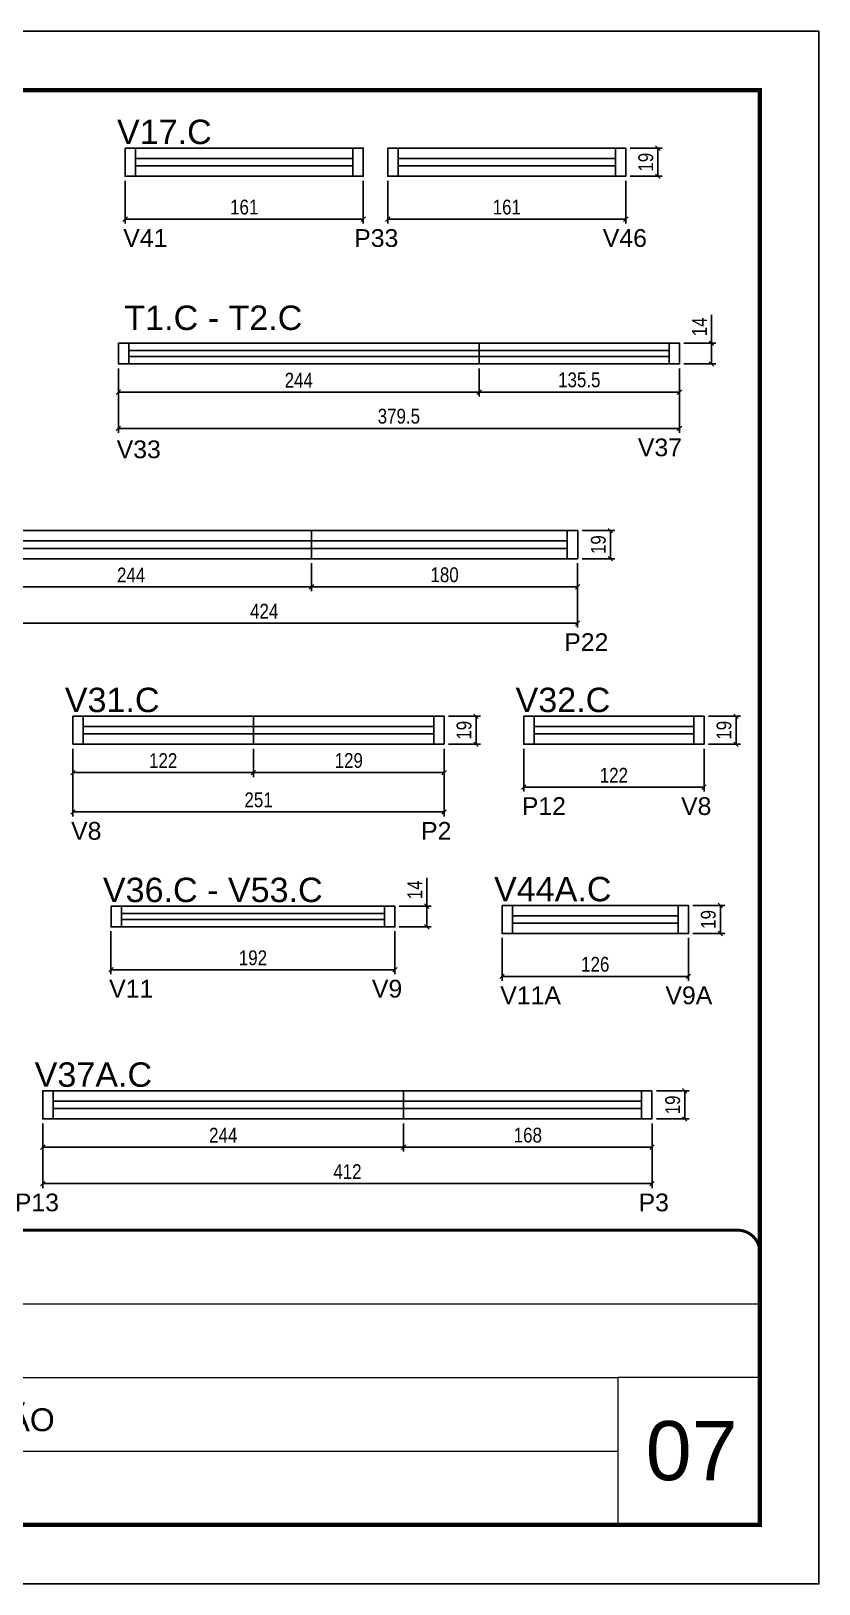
# Model space of a CAD drawing. Header units: millimetres. Extents: x 2012 to 8337, y 304 to 4842.
# Drawn here: x 6134 to 6667, y 1453 to 2503 of the extents above; entities that cross this region are included whole.
import ezdxf

# ---------------------------------------------------------------- set-up
doc = ezdxf.new("R2010")
doc.units = ezdxf.units.MM
doc.linetypes.add('CONTINUO', pattern=[0])
doc.linetypes.add('DASHED', pattern=[0.75, 0.5, -0.25])
for name, color, linetype in [('5', 5, 'Continuous'), ('COTA', 241, 'Continuous'), ('NOMENCLATURA', 7, 'Continuous'), ('Painéis', 200, 'Continuous'), ('SARR_2.2x7', 40, 'Continuous'), ('SARR_EDITAR', 141, 'Continuous')]:
    doc.layers.add(name, color=color, linetype=linetype)
for name, color, linetype, lineweight in [('CARIMBO', 255, 'Continuous', 9), ('CARIMBO-LEGENDA', 75, 'Continuous', 15), ('Folhas', 255, 'Continuous', 9), ('SARRAFO DE PRESSAO', 251, 'DASHED', 9)]:
    doc.layers.add(name, color=color, linetype=linetype, lineweight=lineweight)
doc.layers.add('Laje_Perimetro', color=7, linetype='Continuous', plot=False)
doc.styles.add('arial', font='arial.ttf')
doc.styles.add('COTA TECNICA', font='techl___.ttf', dxfattribs={"height": 10})
doc.styles.add('COTA TECNICA-50', font='techl___.ttf', dxfattribs={"height": 10})
doc.styles.get("Standard").update_dxf_attribs({"font": 'arial.ttf'})
doc.styles.add('Tecnologia', font='')
doc.styles.get('Tecnologia').set_extended_font_data('Forgotten Futurist')
doc.dimstyles.new('COTA PAINEL-50', dxfattribs={"dimtxt": 10, "dimasz": 3, "dimexe": 3, "dimexo": 3, "dimgap": 3, "dimtad": 1, "dimdec": 1, "dimzin": 12, "dimdsep": 46, "dimtxsty": 'COTA TECNICA-50', "dimblk1": 'OBLIQUE', "dimblk2": 'OBLIQUE', "dimsah": 1, "dimcen": 0.9, "dimclrd": 4, "dimclre": 4, "dimclrt": 240, "dimadec": 1, "dimazin": 3, "dimtfac": 1, "dimtdec": 1, "dimtmove": 0, "dimatfit": 3, "dimfxl": 1, "dimtolj": 1, "dimtzin": 12, "dimarcsym": 0})
doc.dimstyles.new('PAINEL', dxfattribs={"dimtxt": 10, "dimasz": 3, "dimexe": 3, "dimexo": 3, "dimgap": 3, "dimtad": 1, "dimdec": 1, "dimzin": 12, "dimdsep": 46, "dimtxsty": 'COTA TECNICA', "dimblk1": 'OBLIQUE', "dimblk2": 'OBLIQUE', "dimsah": 1, "dimcen": 0.9, "dimclrd": 4, "dimclre": 4, "dimclrt": 240, "dimadec": 1, "dimazin": 3, "dimtfac": 1, "dimtdec": 1, "dimtmove": 0, "dimatfit": 3, "dimfxl": 1, "dimtolj": 1, "dimtzin": 12, "dimarcsym": 0})

# ---------------------------------------------------------------- blocks, each defined once
blk = doc.blocks.new('A$C64660E27')
at = {"layer": 'COTA', "true_color": 0x1a1a1a}
h = blk.add_hatch(color=250, dxfattribs=at)
h.dxf.hatch_style = 1
h.paths.add_polyline_path([(185.4, -11.6), (142.4, -11.6), (142.4, -131.6), (168.8, -131.6), (168.8, -32.2), (237.7, -86.7), (237.7, -53)])
at = {"layer": 'COTA'}
h = blk.add_hatch(color=20, dxfattribs=at)
h.dxf.hatch_style = 1
h.paths.add_polyline_path([(273, -11.4), (246.6, -11.4), (246.6, -111.1), (177.7, -56.6), (177.7, -90.2), (230, -131.6), (273, -131.6)])
for p, q in [((142.4, -131.6), (142.4, -11.6)), ((142.4, -11.6), (185.4, -11.6)), ((185.4, -11.6), (237.7, -53)), ((273, -11.4), (246.6, -11.4)), ((246.6, -111.1), (246.6, -11.4)), ((273, -11.4), (273, -131.6)), ((168.8, -32.2), (237.7, -86.7)), ((168.8, -131.6), (168.8, -32.2)), ((246.6, -111.1), (177.7, -56.6)), ((177.7, -90.2), (177.7, -56.6)), ((237.7, -86.7), (237.7, -53)), ((230, -131.6), (177.7, -90.2)), ((142.4, -131.6), (168.8, -131.6)), ((273, -131.6), (230, -131.6))]:
    blk.add_line(p, q)
at = {"layer": 'CARIMBO-LEGENDA', "color": 7, "linetype": 'Continuous', "ltscale": 100, "style": 'arial'}
blk.add_text('NOVA', height=36, dxfattribs=at).set_placement((142.4, -184.8))
at = {"layer": 'CARIMBO-LEGENDA', "color": 7, "linetype": 'Continuous', "style": 'arial'}
blk.add_text('SISTEMAS CONSTRUTIVOS', height=12, dxfattribs=at).set_placement((102.5, -216))
blk = doc.blocks.new('9999999999')
at = {"color": 30, "linetype": 'CONTINUO'}
for p, q in [((98564.6, 34230.2), (98564.6, 34429.4)), ((98564.6, 34379.6), (99584, 34379.6)), ((98564.6, 34329.8), (99488, 34329.8)), ((99584, 34329.8), (99488, 34329.8)), ((99488, 34329.8), (99488, 34230.2)), ((98564.6, 34280), (99488, 34280))]:
    blk.add_line(p, q, dxfattribs=at)
at = {"color": 30, "linetype": 'CONTINUO', "const_width": 2}
blk.add_lwpolyline([(99584, 34230.2), (99584, 34414.4, 0.414214), (99569, 34429.4), (98229, 34429.4, 0.414214), (98214, 34414.4), (98214, 34245.2, 0.414214), (98229, 34230.2), (99584, 34230.2)], format="xyb", dxfattribs=at)
at = {"layer": 'Folhas'}
blk.add_lwpolyline([(98139, 34190.2), (99624, 34190.2), (99624, 35240.2), (98139, 35240.2)], close=True, dxfattribs=at)
at = {"layer": 'Folhas', "color": 30, "const_width": 3}
blk.add_lwpolyline([(98214, 34230.2), (99584, 34230.2), (99584, 35200.2), (98214, 35200.2)], close=True, dxfattribs=at)
at = {"xscale": 0.9, "yscale": 0.9, "zscale": 0.9}
blk.add_blockref('A$C64660E27', (98206.9, 34431.3), dxfattribs=at)
at = {"color": 7, "linetype": 'Continuous', "ltscale": 5, "style": 'arial'}
for s, height, p in [('QUATTRI', 15.48, (98837.7, 34393.1)), ('INDIANOPOLIS', 15.483, (98837.7, 34343.3)), ('1° SUBSOLO - PROJEÇÃO', 15.483, (98837.7, 34293.5)), ('FUNDOS DE VIGAS', 15.483, (98837.7, 34243.7))]:
    blk.add_text(s, height=height, dxfattribs=at).set_placement(p)
at = {"layer": 'Folhas', "color": 7, "style": 'Tecnologia', "width": 1.5}
for s, p in [('CLIENTE:', (98573.7, 34397.2)), ('OBRA:', (98573.7, 34347.3)), ('PAVIMENTO:', (98573.7, 34297.5)), ('PROJETO:', (98573.7, 34247.7))]:
    blk.add_text(s, height=14, dxfattribs=at).set_placement(p)
blk = doc.blocks.new('_Oblique')
at = {"color": 0, "linetype": 'ByBlock', "lineweight": -2}
blk.add_line((-0.5, -0.5), (0.5, 0.5), dxfattribs=at)
blk = doc.blocks.new('*D331')
at = {"layer": 'COTA', "color": 4, "linetype": 'ByBlock', "lineweight": -2, "transparency": 16777216}
for p, q in [((6079.6, 2143), (6079.6, 2124)), ((6323.6, 2143), (6323.6, 2124)), ((6079.6, 2127), (6323.6, 2127))]:
    blk.add_line(p, q, dxfattribs=at)
at = {"layer": 'Defpoints', "color": 0, "linetype": 'ByBlock', "transparency": 16777216}
for p in [(6079.6, 2146), (6323.6, 2146), (6323.6, 2127)]:
    blk.add_point(p, dxfattribs=at)
at = {"layer": 'COTA', "color": 4, "linetype": 'ByBlock', "lineweight": -2, "transparency": 16777216, "xscale": 3, "yscale": 3, "zscale": 3, "rotation": 180}
blk.add_blockref('_Oblique', (6079.6, 2127), dxfattribs=at)
at = {"layer": 'COTA', "color": 4, "linetype": 'ByBlock', "lineweight": -2, "transparency": 16777216, "xscale": 3, "yscale": 3, "zscale": 3}
blk.add_blockref('_Oblique', (6323.6, 2127), dxfattribs=at)
at = {"layer": 'COTA', "color": 240, "linetype": 'ByBlock', "transparency": 16777216, "insert": (6201.6, 2135), "char_height": 10, "attachment_point": 5, "style": 'COTA TECNICA-50'}
blk.add_mtext('\\A1;244', dxfattribs=at)
blk = doc.blocks.new('*D332')
at = {"layer": 'COTA', "color": 4, "linetype": 'ByBlock', "lineweight": -2, "transparency": 16777216}
for p, q in [((6323.6, 2143), (6323.6, 2124)), ((6503.6, 2143), (6503.6, 2124)), ((6323.6, 2127), (6503.6, 2127))]:
    blk.add_line(p, q, dxfattribs=at)
at = {"layer": 'Defpoints', "color": 0, "linetype": 'ByBlock', "transparency": 16777216}
for p in [(6323.6, 2146), (6503.6, 2146), (6503.6, 2127)]:
    blk.add_point(p, dxfattribs=at)
at = {"layer": 'COTA', "color": 4, "linetype": 'ByBlock', "lineweight": -2, "transparency": 16777216, "xscale": 3, "yscale": 3, "zscale": 3, "rotation": 180}
blk.add_blockref('_Oblique', (6323.6, 2127), dxfattribs=at)
at = {"layer": 'COTA', "color": 4, "linetype": 'ByBlock', "lineweight": -2, "transparency": 16777216, "xscale": 3, "yscale": 3, "zscale": 3}
blk.add_blockref('_Oblique', (6503.6, 2127), dxfattribs=at)
at = {"layer": 'COTA', "color": 240, "linetype": 'ByBlock', "transparency": 16777216, "insert": (6413.6, 2135.1), "char_height": 10, "attachment_point": 5, "style": 'COTA TECNICA-50'}
blk.add_mtext('\\A1;180', dxfattribs=at)
blk = doc.blocks.new('*D459')
at = {"layer": 'COTA', "color": 4, "lineweight": -2, "transparency": 16777216}
for p, q in [((6079.6, 2143), (6079.6, 2099.4)), ((6503.6, 2143), (6503.6, 2099.4)), ((6079.6, 2102.4), (6503.6, 2102.4))]:
    blk.add_line(p, q, dxfattribs=at)
at = {"layer": 'Defpoints', "color": 0, "transparency": 16777216}
for p in [(6079.6, 2146), (6503.6, 2146), (6503.6, 2102.4)]:
    blk.add_point(p, dxfattribs=at)
at = {"layer": 'COTA', "color": 4, "lineweight": -2, "transparency": 16777216, "xscale": 3, "yscale": 3, "zscale": 3, "rotation": 180}
blk.add_blockref('_Oblique', (6079.6, 2102.4), dxfattribs=at)
at = {"layer": 'COTA', "color": 4, "lineweight": -2, "transparency": 16777216, "xscale": 3, "yscale": 3, "zscale": 3}
blk.add_blockref('_Oblique', (6503.6, 2102.4), dxfattribs=at)
at = {"layer": 'COTA', "color": 240, "transparency": 16777216, "insert": (6291.6, 2110.5), "char_height": 10, "attachment_point": 5, "style": 'COTA TECNICA'}
blk.add_mtext('\\A1;424', dxfattribs=at)
blk = doc.blocks.new('*D333')
at = {"layer": 'COTA', "color": 4, "lineweight": -2, "transparency": 16777216}
for p, q in [((6506.6, 2165), (6528.7, 2165)), ((6525.7, 2146), (6525.7, 2165)), ((6506.6, 2146), (6528.7, 2146))]:
    blk.add_line(p, q, dxfattribs=at)
at = {"layer": 'Defpoints', "color": 0, "transparency": 16777216}
for p in [(6503.6, 2165), (6525.7, 2165), (6503.6, 2146)]:
    blk.add_point(p, dxfattribs=at)
at = {"layer": 'COTA', "color": 4, "lineweight": -2, "transparency": 16777216, "xscale": 3, "yscale": 3, "zscale": 3}
for p, rotation in [((6525.7, 2165), 90), ((6525.7, 2146), 270)]:
    blk.add_blockref('_Oblique', p, dxfattribs=dict(at, rotation=rotation))
at = {"layer": 'COTA', "color": 240, "transparency": 16777216, "insert": (6517.6, 2155.5), "char_height": 10, "attachment_point": 5, "rotation": 90, "style": 'COTA TECNICA'}
blk.add_mtext('\\A1;19', dxfattribs=at)
blk = doc.blocks.new('*D462')
at = {"layer": 'COTA', "color": 4, "lineweight": -2, "transparency": 16777216}
for p, q in [((6197.6, 2401.6), (6197.6, 2372.6)), ((6358.6, 2401.6), (6358.6, 2372.6)), ((6197.6, 2375.6), (6358.6, 2375.6))]:
    blk.add_line(p, q, dxfattribs=at)
at = {"layer": 'Defpoints', "color": 0, "transparency": 16777216}
for p in [(6197.6, 2404.6), (6358.6, 2404.6), (6358.6, 2375.6)]:
    blk.add_point(p, dxfattribs=at)
at = {"layer": 'COTA', "color": 4, "lineweight": -2, "transparency": 16777216, "xscale": 3, "yscale": 3, "zscale": 3, "rotation": 180}
blk.add_blockref('_Oblique', (6197.6, 2375.6), dxfattribs=at)
at = {"layer": 'COTA', "color": 4, "lineweight": -2, "transparency": 16777216, "xscale": 3, "yscale": 3, "zscale": 3}
blk.add_blockref('_Oblique', (6358.6, 2375.6), dxfattribs=at)
at = {"layer": 'COTA', "color": 240, "transparency": 16777216, "insert": (6278.1, 2383.7), "char_height": 10, "attachment_point": 5, "style": 'COTA TECNICA'}
blk.add_mtext('\\A1;161', dxfattribs=at)
blk = doc.blocks.new('*D463')
at = {"layer": 'COTA', "color": 4, "lineweight": -2, "transparency": 16777216}
for p, q in [((6375.2, 2401.6), (6375.2, 2372.6)), ((6536.2, 2401.6), (6536.2, 2372.6)), ((6375.2, 2375.6), (6536.2, 2375.6))]:
    blk.add_line(p, q, dxfattribs=at)
at = {"layer": 'Defpoints', "color": 0, "transparency": 16777216}
for p in [(6375.2, 2404.6), (6536.2, 2404.6), (6536.2, 2375.6)]:
    blk.add_point(p, dxfattribs=at)
at = {"layer": 'COTA', "color": 4, "lineweight": -2, "transparency": 16777216, "xscale": 3, "yscale": 3, "zscale": 3, "rotation": 180}
blk.add_blockref('_Oblique', (6375.2, 2375.6), dxfattribs=at)
at = {"layer": 'COTA', "color": 4, "lineweight": -2, "transparency": 16777216, "xscale": 3, "yscale": 3, "zscale": 3}
blk.add_blockref('_Oblique', (6536.2, 2375.6), dxfattribs=at)
at = {"layer": 'COTA', "color": 240, "transparency": 16777216, "insert": (6455.7, 2383.7), "char_height": 10, "attachment_point": 5, "style": 'COTA TECNICA'}
blk.add_mtext('\\A1;161', dxfattribs=at)
blk = doc.blocks.new('*D464')
at = {"layer": 'Defpoints', "color": 0, "transparency": 16777216}
for p in [(6536.2, 2423.6), (6557.8, 2423.6), (6536.2, 2404.6)]:
    blk.add_point(p, dxfattribs=at)
at = {"layer": 'Painéis', "color": 4, "lineweight": -2, "transparency": 16777216}
for p, q in [((6539.2, 2423.6), (6560.8, 2423.6)), ((6557.8, 2404.6), (6557.8, 2423.6)), ((6539.2, 2404.6), (6560.8, 2404.6))]:
    blk.add_line(p, q, dxfattribs=at)
at = {"layer": 'Painéis', "color": 4, "lineweight": -2, "transparency": 16777216, "xscale": 3, "yscale": 3, "zscale": 3}
for p, rotation in [((6557.8, 2423.6), 90), ((6557.8, 2404.6), 270)]:
    blk.add_blockref('_Oblique', p, dxfattribs=dict(at, rotation=rotation))
at = {"layer": 'Painéis', "color": 240, "transparency": 16777216, "insert": (6549.7, 2414.1), "char_height": 10, "attachment_point": 5, "rotation": 90, "style": 'COTA TECNICA'}
blk.add_mtext('\\A1;19', dxfattribs=at)
blk = doc.blocks.new('*D341')
at = {"layer": 'COTA', "color": 4, "linetype": 'ByBlock', "lineweight": -2, "transparency": 16777216}
for p, q in [((6193, 2274.7), (6193, 2255.6)), ((6437, 2274.7), (6437, 2255.6)), ((6193, 2258.6), (6437, 2258.6))]:
    blk.add_line(p, q, dxfattribs=at)
at = {"layer": 'Defpoints', "color": 0, "linetype": 'ByBlock', "transparency": 16777216}
for p in [(6193, 2277.7), (6437, 2277.7), (6437, 2258.6)]:
    blk.add_point(p, dxfattribs=at)
at = {"layer": 'COTA', "color": 4, "linetype": 'ByBlock', "lineweight": -2, "transparency": 16777216, "xscale": 3, "yscale": 3, "zscale": 3, "rotation": 180}
blk.add_blockref('_Oblique', (6193, 2258.6), dxfattribs=at)
at = {"layer": 'COTA', "color": 4, "linetype": 'ByBlock', "lineweight": -2, "transparency": 16777216, "xscale": 3, "yscale": 3, "zscale": 3}
blk.add_blockref('_Oblique', (6437, 2258.6), dxfattribs=at)
at = {"layer": 'COTA', "color": 240, "linetype": 'ByBlock', "transparency": 16777216, "insert": (6315, 2266.7), "char_height": 10, "attachment_point": 5, "style": 'COTA TECNICA-50'}
blk.add_mtext('\\A1;244', dxfattribs=at)
blk = doc.blocks.new('*D342')
at = {"layer": 'COTA', "color": 4, "linetype": 'ByBlock', "lineweight": -2, "transparency": 16777216}
for p, q in [((6437, 2274.7), (6437, 2255.6)), ((6572.5, 2274.7), (6572.5, 2255.6)), ((6437, 2258.6), (6572.5, 2258.6))]:
    blk.add_line(p, q, dxfattribs=at)
at = {"layer": 'Defpoints', "color": 0, "linetype": 'ByBlock', "transparency": 16777216}
for p in [(6437, 2277.7), (6572.5, 2277.7), (6572.5, 2258.6)]:
    blk.add_point(p, dxfattribs=at)
at = {"layer": 'COTA', "color": 4, "linetype": 'ByBlock', "lineweight": -2, "transparency": 16777216, "xscale": 3, "yscale": 3, "zscale": 3, "rotation": 180}
blk.add_blockref('_Oblique', (6437, 2258.6), dxfattribs=at)
at = {"layer": 'COTA', "color": 4, "linetype": 'ByBlock', "lineweight": -2, "transparency": 16777216, "xscale": 3, "yscale": 3, "zscale": 3}
blk.add_blockref('_Oblique', (6572.5, 2258.6), dxfattribs=at)
at = {"layer": 'COTA', "color": 240, "linetype": 'ByBlock', "transparency": 16777216, "insert": (6504.7, 2266.9), "char_height": 10, "attachment_point": 5, "style": 'COTA TECNICA-50'}
blk.add_mtext('\\A1;135.5', dxfattribs=at)
blk = doc.blocks.new('*D465')
at = {"layer": 'COTA', "color": 4, "lineweight": -2, "transparency": 16777216}
for p, q in [((6193, 2274.7), (6193, 2231.1)), ((6572.5, 2274.7), (6572.5, 2231.1)), ((6193, 2234.1), (6572.5, 2234.1))]:
    blk.add_line(p, q, dxfattribs=at)
at = {"layer": 'Defpoints', "color": 0, "transparency": 16777216}
for p in [(6193, 2277.7), (6572.5, 2277.7), (6572.5, 2234.1)]:
    blk.add_point(p, dxfattribs=at)
at = {"layer": 'COTA', "color": 4, "lineweight": -2, "transparency": 16777216, "xscale": 3, "yscale": 3, "zscale": 3, "rotation": 180}
blk.add_blockref('_Oblique', (6193, 2234.1), dxfattribs=at)
at = {"layer": 'COTA', "color": 4, "lineweight": -2, "transparency": 16777216, "xscale": 3, "yscale": 3, "zscale": 3}
blk.add_blockref('_Oblique', (6572.5, 2234.1), dxfattribs=at)
at = {"layer": 'COTA', "color": 240, "transparency": 16777216, "insert": (6382.7, 2242.3), "char_height": 10, "attachment_point": 5, "style": 'COTA TECNICA'}
blk.add_mtext('\\A1;379.5', dxfattribs=at)
blk = doc.blocks.new('*D343')
at = {"layer": 'Defpoints', "color": 0, "transparency": 16777216}
for p in [(6572.5, 2291.7), (6594.1, 2291.7), (6572.5, 2277.7)]:
    blk.add_point(p, dxfattribs=at)
at = {"layer": 'Painéis', "color": 4, "lineweight": -2, "transparency": 16777216}
for p, q in [((6594.1, 2291.7), (6594.1, 2310.8)), ((6575.5, 2291.7), (6597.1, 2291.7)), ((6594.1, 2277.7), (6594.1, 2291.7)), ((6575.5, 2277.7), (6597.1, 2277.7))]:
    blk.add_line(p, q, dxfattribs=at)
at = {"layer": 'Painéis', "color": 4, "lineweight": -2, "transparency": 16777216, "xscale": 3, "yscale": 3, "zscale": 3}
for p, rotation in [((6594.1, 2291.7), 90), ((6594.1, 2277.7), 270)]:
    blk.add_blockref('_Oblique', p, dxfattribs=dict(at, rotation=rotation))
at = {"layer": 'Painéis', "color": 240, "transparency": 16777216, "insert": (6586, 2302.8), "char_height": 10, "attachment_point": 5, "rotation": 90, "style": 'COTA TECNICA'}
blk.add_mtext('\\A1;14', dxfattribs=at)
blk = doc.blocks.new('*D409')
at = {"layer": 'COTA', "color": 4, "lineweight": -2, "transparency": 16777216}
for p, q in [((6162.3, 2017.5), (6162.3, 1971.8)), ((6413.3, 2017.5), (6413.3, 1971.8)), ((6162.3, 1974.8), (6413.3, 1974.8))]:
    blk.add_line(p, q, dxfattribs=at)
at = {"layer": 'Defpoints', "color": 0, "transparency": 16777216}
for p in [(6162.3, 2020.5), (6413.3, 2020.5), (6413.3, 1974.8)]:
    blk.add_point(p, dxfattribs=at)
at = {"layer": 'COTA', "color": 4, "lineweight": -2, "transparency": 16777216, "xscale": 3, "yscale": 3, "zscale": 3, "rotation": 180}
blk.add_blockref('_Oblique', (6162.3, 1974.8), dxfattribs=at)
at = {"layer": 'COTA', "color": 4, "lineweight": -2, "transparency": 16777216, "xscale": 3, "yscale": 3, "zscale": 3}
blk.add_blockref('_Oblique', (6413.3, 1974.8), dxfattribs=at)
at = {"layer": 'COTA', "color": 240, "transparency": 16777216, "insert": (6287.8, 1982.9), "char_height": 10, "attachment_point": 5, "style": 'COTA TECNICA'}
blk.add_mtext('\\A1;251', dxfattribs=at)
blk = doc.blocks.new('*D410')
at = {"layer": 'Defpoints', "color": 0, "transparency": 16777216}
for p in [(6413.3, 2039.5), (6434.9, 2039.5), (6413.3, 2020.5)]:
    blk.add_point(p, dxfattribs=at)
at = {"layer": 'Painéis', "color": 4, "lineweight": -2, "transparency": 16777216}
for p, q in [((6416.3, 2039.5), (6437.9, 2039.5)), ((6434.9, 2020.5), (6434.9, 2039.5)), ((6416.3, 2020.5), (6437.9, 2020.5))]:
    blk.add_line(p, q, dxfattribs=at)
at = {"layer": 'Painéis', "color": 4, "lineweight": -2, "transparency": 16777216, "xscale": 3, "yscale": 3, "zscale": 3}
for p, rotation in [((6434.9, 2039.5), 90), ((6434.9, 2020.5), 270)]:
    blk.add_blockref('_Oblique', p, dxfattribs=dict(at, rotation=rotation))
at = {"layer": 'Painéis', "color": 240, "transparency": 16777216, "insert": (6426.8, 2030), "char_height": 10, "attachment_point": 5, "rotation": 90, "style": 'COTA TECNICA'}
blk.add_mtext('\\A1;19', dxfattribs=at)
blk = doc.blocks.new('*D411')
at = {"layer": 'COTA', "color": 4, "lineweight": -2, "transparency": 16777216}
for p, q in [((6467.1, 2017.5), (6467.1, 1988.5)), ((6589.1, 2017.5), (6589.1, 1988.5)), ((6467.1, 1991.5), (6589.1, 1991.5))]:
    blk.add_line(p, q, dxfattribs=at)
at = {"layer": 'Defpoints', "color": 0, "transparency": 16777216}
for p in [(6467.1, 2020.5), (6589.1, 2020.5), (6589.1, 1991.5)]:
    blk.add_point(p, dxfattribs=at)
at = {"layer": 'COTA', "color": 4, "lineweight": -2, "transparency": 16777216, "xscale": 3, "yscale": 3, "zscale": 3, "rotation": 180}
blk.add_blockref('_Oblique', (6467.1, 1991.5), dxfattribs=at)
at = {"layer": 'COTA', "color": 4, "lineweight": -2, "transparency": 16777216, "xscale": 3, "yscale": 3, "zscale": 3}
blk.add_blockref('_Oblique', (6589.1, 1991.5), dxfattribs=at)
at = {"layer": 'COTA', "color": 240, "transparency": 16777216, "insert": (6528.1, 1999.6), "char_height": 10, "attachment_point": 5, "style": 'COTA TECNICA'}
blk.add_mtext('\\A1;122', dxfattribs=at)
blk = doc.blocks.new('*D412')
at = {"layer": 'Defpoints', "color": 0, "transparency": 16777216}
for p in [(6589.1, 2039.5), (6610.7, 2039.5), (6589.1, 2020.5)]:
    blk.add_point(p, dxfattribs=at)
at = {"layer": 'Painéis', "color": 4, "lineweight": -2, "transparency": 16777216}
for p, q in [((6592.1, 2039.5), (6613.7, 2039.5)), ((6610.7, 2020.5), (6610.7, 2039.5)), ((6592.1, 2020.5), (6613.7, 2020.5))]:
    blk.add_line(p, q, dxfattribs=at)
at = {"layer": 'Painéis', "color": 4, "lineweight": -2, "transparency": 16777216, "xscale": 3, "yscale": 3, "zscale": 3}
for p, rotation in [((6610.7, 2039.5), 90), ((6610.7, 2020.5), 270)]:
    blk.add_blockref('_Oblique', p, dxfattribs=dict(at, rotation=rotation))
at = {"layer": 'Painéis', "color": 240, "transparency": 16777216, "insert": (6602.6, 2030), "char_height": 10, "attachment_point": 5, "rotation": 90, "style": 'COTA TECNICA'}
blk.add_mtext('\\A1;19', dxfattribs=at)
blk = doc.blocks.new('*D416')
at = {"layer": 'COTA', "color": 4, "lineweight": -2, "transparency": 16777216}
for p, q in [((6188, 1894.1), (6188, 1865.1)), ((6380, 1894.1), (6380, 1865.1)), ((6188, 1868.1), (6380, 1868.1))]:
    blk.add_line(p, q, dxfattribs=at)
at = {"layer": 'Defpoints', "color": 0, "transparency": 16777216}
for p in [(6188, 1897.1), (6380, 1897.1), (6380, 1868.1)]:
    blk.add_point(p, dxfattribs=at)
at = {"layer": 'COTA', "color": 4, "lineweight": -2, "transparency": 16777216, "xscale": 3, "yscale": 3, "zscale": 3, "rotation": 180}
blk.add_blockref('_Oblique', (6188, 1868.1), dxfattribs=at)
at = {"layer": 'COTA', "color": 4, "lineweight": -2, "transparency": 16777216, "xscale": 3, "yscale": 3, "zscale": 3}
blk.add_blockref('_Oblique', (6380, 1868.1), dxfattribs=at)
at = {"layer": 'COTA', "color": 240, "transparency": 16777216, "insert": (6284, 1876.1), "char_height": 10, "attachment_point": 5, "style": 'COTA TECNICA'}
blk.add_mtext('\\A1;192', dxfattribs=at)
blk = doc.blocks.new('*D417')
at = {"layer": 'Defpoints', "color": 0, "transparency": 16777216}
for p in [(6380, 1911.1), (6401.6, 1911.1), (6380, 1897.1)]:
    blk.add_point(p, dxfattribs=at)
at = {"layer": 'Painéis', "color": 4, "lineweight": -2, "transparency": 16777216}
for p, q in [((6401.6, 1911.1), (6401.6, 1930.2)), ((6383, 1911.1), (6404.6, 1911.1)), ((6401.6, 1897.1), (6401.6, 1911.1)), ((6383, 1897.1), (6404.6, 1897.1))]:
    blk.add_line(p, q, dxfattribs=at)
at = {"layer": 'Painéis', "color": 4, "lineweight": -2, "transparency": 16777216, "xscale": 3, "yscale": 3, "zscale": 3}
for p, rotation in [((6401.6, 1911.1), 90), ((6401.6, 1897.1), 270)]:
    blk.add_blockref('_Oblique', p, dxfattribs=dict(at, rotation=rotation))
at = {"layer": 'Painéis', "color": 240, "transparency": 16777216, "insert": (6393.5, 1922.1), "char_height": 10, "attachment_point": 5, "rotation": 90, "style": 'COTA TECNICA'}
blk.add_mtext('\\A1;14', dxfattribs=at)
blk = doc.blocks.new('*D261')
at = {"layer": 'COTA', "color": 4, "linetype": 'ByBlock', "lineweight": -2, "transparency": 16777216}
for p, q in [((6141.9, 1764.2), (6141.9, 1745.1)), ((6385.9, 1764.2), (6385.9, 1745.1)), ((6141.9, 1748.1), (6385.9, 1748.1))]:
    blk.add_line(p, q, dxfattribs=at)
at = {"layer": 'Defpoints', "color": 0, "linetype": 'ByBlock', "transparency": 16777216}
for p in [(6141.9, 1767.2), (6385.9, 1767.2), (6385.9, 1748.1)]:
    blk.add_point(p, dxfattribs=at)
at = {"layer": 'COTA', "color": 4, "linetype": 'ByBlock', "lineweight": -2, "transparency": 16777216, "xscale": 3, "yscale": 3, "zscale": 3, "rotation": 180}
blk.add_blockref('_Oblique', (6141.9, 1748.1), dxfattribs=at)
at = {"layer": 'COTA', "color": 4, "linetype": 'ByBlock', "lineweight": -2, "transparency": 16777216, "xscale": 3, "yscale": 3, "zscale": 3}
blk.add_blockref('_Oblique', (6385.9, 1748.1), dxfattribs=at)
at = {"layer": 'COTA', "color": 240, "linetype": 'ByBlock', "transparency": 16777216, "insert": (6263.9, 1756.2), "char_height": 10, "attachment_point": 5, "style": 'COTA TECNICA-50'}
blk.add_mtext('\\A1;244', dxfattribs=at)
blk = doc.blocks.new('*D262')
at = {"layer": 'COTA', "color": 4, "linetype": 'ByBlock', "lineweight": -2, "transparency": 16777216}
for p, q in [((6385.9, 1764.2), (6385.9, 1745.1)), ((6553.9, 1764.2), (6553.9, 1745.1)), ((6385.9, 1748.1), (6553.9, 1748.1))]:
    blk.add_line(p, q, dxfattribs=at)
at = {"layer": 'Defpoints', "color": 0, "linetype": 'ByBlock', "transparency": 16777216}
for p in [(6385.9, 1767.2), (6553.9, 1767.2), (6553.9, 1748.1)]:
    blk.add_point(p, dxfattribs=at)
at = {"layer": 'COTA', "color": 4, "linetype": 'ByBlock', "lineweight": -2, "transparency": 16777216, "xscale": 3, "yscale": 3, "zscale": 3, "rotation": 180}
blk.add_blockref('_Oblique', (6385.9, 1748.1), dxfattribs=at)
at = {"layer": 'COTA', "color": 4, "linetype": 'ByBlock', "lineweight": -2, "transparency": 16777216, "xscale": 3, "yscale": 3, "zscale": 3}
blk.add_blockref('_Oblique', (6553.9, 1748.1), dxfattribs=at)
at = {"layer": 'COTA', "color": 240, "linetype": 'ByBlock', "transparency": 16777216, "insert": (6469.9, 1756.2), "char_height": 10, "attachment_point": 5, "style": 'COTA TECNICA-50'}
blk.add_mtext('\\A1;168', dxfattribs=at)
blk = doc.blocks.new('*D424')
at = {"layer": 'COTA', "color": 4, "lineweight": -2, "transparency": 16777216}
for p, q in [((6141.9, 1764.2), (6141.9, 1720.5)), ((6553.9, 1764.2), (6553.9, 1720.5)), ((6141.9, 1723.5), (6553.9, 1723.5))]:
    blk.add_line(p, q, dxfattribs=at)
at = {"layer": 'Defpoints', "color": 0, "transparency": 16777216}
for p in [(6141.9, 1767.2), (6553.9, 1767.2), (6553.9, 1723.5)]:
    blk.add_point(p, dxfattribs=at)
at = {"layer": 'COTA', "color": 4, "lineweight": -2, "transparency": 16777216, "xscale": 3, "yscale": 3, "zscale": 3, "rotation": 180}
blk.add_blockref('_Oblique', (6141.9, 1723.5), dxfattribs=at)
at = {"layer": 'COTA', "color": 4, "lineweight": -2, "transparency": 16777216, "xscale": 3, "yscale": 3, "zscale": 3}
blk.add_blockref('_Oblique', (6553.9, 1723.5), dxfattribs=at)
at = {"layer": 'COTA', "color": 240, "transparency": 16777216, "insert": (6347.9, 1731.6), "char_height": 10, "attachment_point": 5, "style": 'COTA TECNICA'}
blk.add_mtext('\\A1;412', dxfattribs=at)
blk = doc.blocks.new('*D307')
at = {"layer": 'COTA', "color": 4, "lineweight": -2, "transparency": 16777216}
for p, q in [((6556.9, 1786.2), (6579, 1786.2)), ((6576, 1767.2), (6576, 1786.2)), ((6556.9, 1767.2), (6579, 1767.2))]:
    blk.add_line(p, q, dxfattribs=at)
at = {"layer": 'Defpoints', "color": 0, "transparency": 16777216}
for p in [(6553.9, 1786.2), (6576, 1786.2), (6553.9, 1767.2)]:
    blk.add_point(p, dxfattribs=at)
at = {"layer": 'COTA', "color": 4, "lineweight": -2, "transparency": 16777216, "xscale": 3, "yscale": 3, "zscale": 3}
for p, rotation in [((6576, 1786.2), 90), ((6576, 1767.2), 270)]:
    blk.add_blockref('_Oblique', p, dxfattribs=dict(at, rotation=rotation))
at = {"layer": 'COTA', "color": 240, "transparency": 16777216, "insert": (6567.9, 1776.7), "char_height": 10, "attachment_point": 5, "rotation": 90, "style": 'COTA TECNICA'}
blk.add_mtext('\\A1;19', dxfattribs=at)
blk = doc.blocks.new('*D447')
at = {"layer": 'COTA', "color": 4, "lineweight": -2, "transparency": 16777216}
for p, q in [((6452.5, 1889.6), (6452.5, 1860.6)), ((6578.5, 1889.6), (6578.5, 1860.6)), ((6452.5, 1863.6), (6578.5, 1863.6))]:
    blk.add_line(p, q, dxfattribs=at)
at = {"layer": 'Defpoints', "color": 0, "transparency": 16777216}
for p in [(6452.5, 1892.6), (6578.5, 1892.6), (6578.5, 1863.6)]:
    blk.add_point(p, dxfattribs=at)
at = {"layer": 'COTA', "color": 4, "lineweight": -2, "transparency": 16777216, "xscale": 3, "yscale": 3, "zscale": 3, "rotation": 180}
blk.add_blockref('_Oblique', (6452.5, 1863.6), dxfattribs=at)
at = {"layer": 'COTA', "color": 4, "lineweight": -2, "transparency": 16777216, "xscale": 3, "yscale": 3, "zscale": 3}
blk.add_blockref('_Oblique', (6578.5, 1863.6), dxfattribs=at)
at = {"layer": 'COTA', "color": 240, "transparency": 16777216, "insert": (6515.5, 1871.7), "char_height": 10, "attachment_point": 5, "style": 'COTA TECNICA'}
blk.add_mtext('\\A1;126', dxfattribs=at)
blk = doc.blocks.new('*D448')
at = {"layer": 'Defpoints', "color": 0, "transparency": 16777216}
for p in [(6578.5, 1911.6), (6600.1, 1911.6), (6578.5, 1892.6)]:
    blk.add_point(p, dxfattribs=at)
at = {"layer": 'Painéis', "color": 4, "lineweight": -2, "transparency": 16777216}
for p, q in [((6581.5, 1911.6), (6603.1, 1911.6)), ((6600.1, 1892.6), (6600.1, 1911.6)), ((6581.5, 1892.6), (6603.1, 1892.6))]:
    blk.add_line(p, q, dxfattribs=at)
at = {"layer": 'Painéis', "color": 4, "lineweight": -2, "transparency": 16777216, "xscale": 3, "yscale": 3, "zscale": 3}
for p, rotation in [((6600.1, 1911.6), 90), ((6600.1, 1892.6), 270)]:
    blk.add_blockref('_Oblique', p, dxfattribs=dict(at, rotation=rotation))
at = {"layer": 'Painéis', "color": 240, "transparency": 16777216, "insert": (6592, 1902.1), "char_height": 10, "attachment_point": 5, "rotation": 90, "style": 'COTA TECNICA'}
blk.add_mtext('\\A1;19', dxfattribs=at)
blk = doc.blocks.new('*D493')
at = {"layer": 'COTA', "color": 4, "lineweight": -2, "transparency": 16777216}
for p, q in [((6162.3, 2017.5), (6162.3, 1998.4)), ((6284.3, 2017.5), (6284.3, 1998.4)), ((6162.3, 2001.4), (6284.3, 2001.4))]:
    blk.add_line(p, q, dxfattribs=at)
at = {"layer": 'Defpoints', "color": 0, "transparency": 16777216}
for p in [(6162.3, 2020.5), (6284.3, 2020.5), (6284.3, 2001.4)]:
    blk.add_point(p, dxfattribs=at)
at = {"layer": 'COTA', "color": 4, "lineweight": -2, "transparency": 16777216, "xscale": 3, "yscale": 3, "zscale": 3, "rotation": 180}
blk.add_blockref('_Oblique', (6162.3, 2001.4), dxfattribs=at)
at = {"layer": 'COTA', "color": 4, "lineweight": -2, "transparency": 16777216, "xscale": 3, "yscale": 3, "zscale": 3}
blk.add_blockref('_Oblique', (6284.3, 2001.4), dxfattribs=at)
at = {"layer": 'COTA', "color": 240, "transparency": 16777216, "insert": (6223.3, 2009.5), "char_height": 10, "attachment_point": 5, "style": 'COTA TECNICA'}
blk.add_mtext('\\A1;122', dxfattribs=at)
blk = doc.blocks.new('*D494')
at = {"layer": 'COTA', "color": 4, "lineweight": -2, "transparency": 16777216}
for p, q in [((6284.3, 2017.5), (6284.3, 1998.4)), ((6413.3, 2017.5), (6413.3, 1998.4)), ((6284.3, 2001.4), (6413.3, 2001.4))]:
    blk.add_line(p, q, dxfattribs=at)
at = {"layer": 'Defpoints', "color": 0, "transparency": 16777216}
for p in [(6284.3, 2020.5), (6413.3, 2020.5), (6413.3, 2001.4)]:
    blk.add_point(p, dxfattribs=at)
at = {"layer": 'COTA', "color": 4, "lineweight": -2, "transparency": 16777216, "xscale": 3, "yscale": 3, "zscale": 3, "rotation": 180}
blk.add_blockref('_Oblique', (6284.3, 2001.4), dxfattribs=at)
at = {"layer": 'COTA', "color": 4, "lineweight": -2, "transparency": 16777216, "xscale": 3, "yscale": 3, "zscale": 3}
blk.add_blockref('_Oblique', (6413.3, 2001.4), dxfattribs=at)
at = {"layer": 'COTA', "color": 240, "transparency": 16777216, "insert": (6348.8, 2009.5), "char_height": 10, "attachment_point": 5, "style": 'COTA TECNICA'}
blk.add_mtext('\\A1;129', dxfattribs=at)

msp = doc.modelspace()

# ---------------------------------------------------------------- linework, layer by layer
at = {"layer": 'Laje_Perimetro'}
msp.add_lwpolyline([(6666.78, 2502.78), (5181.78, 2502.78), (5181.78, 1452.78), (6666.78, 1452.78)], close=True, dxfattribs=at)
at = {"layer": 'Painéis'}
for p, q in [((6162.27, 2039.52), (6413.27, 2039.52)), ((6162.27, 2020.52), (6162.27, 2039.52)), ((6284.27, 2020.52), (6284.27, 2039.52)), ((6413.27, 2039.52), (6413.27, 2020.52)), ((6413.27, 2020.52), (6162.27, 2020.52))]:
    msp.add_line(p, q, dxfattribs=at)
for points in [[(6197.56, 2423.61), (6358.56, 2423.61), (6358.56, 2404.61), (6197.56, 2404.61)], [(6375.17, 2423.61), (6536.17, 2423.61), (6536.17, 2404.61), (6375.17, 2404.61)], [(6436.98, 2277.7), (6192.98, 2277.7), (6192.98, 2291.7), (6436.98, 2291.7)], [(6436.98, 2291.7), (6572.48, 2291.7), (6572.48, 2277.7), (6436.98, 2277.7)], [(6323.61, 2146.01), (6079.61, 2146.01), (6079.61, 2165.01), (6323.61, 2165.01)], [(6323.61, 2165.01), (6503.61, 2165.01), (6503.61, 2146.01), (6323.61, 2146.01)], [(6467.1, 2039.52), (6589.1, 2039.52), (6589.1, 2020.52), (6467.1, 2020.52)], [(6188.02, 1911.06), (6380.02, 1911.06), (6380.02, 1897.06), (6188.02, 1897.06)], [(6452.52, 1911.58), (6578.52, 1911.58), (6578.52, 1892.58), (6452.52, 1892.58)], [(6385.87, 1767.17), (6141.87, 1767.17), (6141.87, 1786.17), (6385.87, 1786.17)], [(6385.87, 1786.17), (6553.87, 1786.17), (6553.87, 1767.17), (6385.87, 1767.17)]]:
    msp.add_lwpolyline(points, close=True, dxfattribs=at)
at = {"layer": 'SARR_2.2x7', "linetype": 'Continuous'}
for p, q in [((6204.56, 2423.61), (6204.56, 2404.61)), ((6351.56, 2416.61), (6204.56, 2416.61)), ((6351.56, 2423.61), (6351.56, 2404.61)), ((6382.17, 2423.61), (6382.17, 2404.61)), ((6529.17, 2416.61), (6382.17, 2416.61)), ((6529.17, 2423.61), (6529.17, 2404.61)), ((6204.56, 2411.61), (6351.56, 2411.61)), ((6382.17, 2411.61), (6529.17, 2411.61)), ((6199.98, 2291.7), (6199.98, 2277.7)), ((6565.48, 2291.7), (6565.48, 2277.7)), ((6496.61, 2165.01), (6496.61, 2146.01)), ((6323.61, 2158.01), (6086.61, 2158.01)), ((6086.61, 2153.01), (6323.61, 2153.01)), ((6496.61, 2158.01), (6323.61, 2158.01)), ((6323.61, 2153.01), (6496.61, 2153.01)), ((6169.27, 2039.52), (6169.27, 2020.52)), ((6406.27, 2039.52), (6406.27, 2020.52)), ((6474.1, 2039.52), (6474.1, 2020.52)), ((6582.1, 2039.52), (6582.1, 2020.52)), ((6406.27, 2032.52), (6169.27, 2032.52)), ((6169.27, 2027.52), (6406.27, 2027.52)), ((6582.1, 2032.52), (6474.1, 2032.52)), ((6474.1, 2027.52), (6582.1, 2027.52)), ((6195.02, 1911.06), (6195.02, 1897.06)), ((6373.02, 1911.06), (6373.02, 1897.06)), ((6459.52, 1911.58), (6459.52, 1892.58)), ((6571.52, 1911.58), (6571.52, 1892.58)), ((6571.52, 1904.58), (6459.52, 1904.58)), ((6459.52, 1899.58), (6571.52, 1899.58)), ((6148.87, 1786.17), (6148.87, 1767.17)), ((6546.87, 1786.17), (6546.87, 1767.17)), ((6385.87, 1779.17), (6148.87, 1779.17)), ((6546.87, 1779.17), (6385.87, 1779.17)), ((6148.87, 1774.17), (6385.87, 1774.17)), ((6385.87, 1774.17), (6546.87, 1774.17))]:
    msp.add_line(p, q, dxfattribs=at)
at = {"layer": 'SARR_EDITAR', "linetype": 'Continuous'}
for p, q in [((6436.98, 2286.7), (6199.98, 2286.7)), ((6199.98, 2282.7), (6436.98, 2282.7)), ((6565.48, 2286.7), (6436.98, 2286.7)), ((6436.98, 2282.7), (6565.48, 2282.7)), ((6373.02, 1906.06), (6195.02, 1906.06)), ((6195.02, 1902.06), (6373.02, 1902.06))]:
    msp.add_line(p, q, dxfattribs=at)

# ---------------------------------------------------------------- block references
at = {"layer": 'SARRAFO DE PRESSAO', "color": 6, "linetype": 'ByBlock'}
msp.add_blockref('9999999999', (-92957.2, -32737.42), dxfattribs=at)

# ---------------------------------------------------------------- texts
at = {"layer": '5', "linetype": 'Continuous'}
for s, p in [('V41', (6196.32, 2356.83)), ('P33', (6352.5, 2356.83)), ('V46', (6520.61, 2356.83)), ('V33', (6191.87, 2213.97)), ('V37', (6544.35, 2215.29)), ('P22', (6494.55, 2083.6)), ('P12', (6465.85, 1972.73)), ('V8', (6573.54, 1972.73)), ('V8', (6161.02, 1955.99)), ('P2', (6397.71, 1955.99)), ('V11', (6186.77, 1849.27)), ('V9', (6364.46, 1849.27)), ('V11A', (6451.28, 1844.79)), ('V9A', (6562.96, 1844.79)), ('P13', (6122.99, 1704.76)), ('P3', (6544.81, 1704.76))]:
    msp.add_text(s, height=12, rotation=359.99996, dxfattribs=at).set_placement(p)
at = {"layer": 'CARIMBO', "style": 'arial'}
msp.add_text('07', height=40, dxfattribs=at).set_placement((6549.64, 1522.93))
at = {"layer": 'NOMENCLATURA', "linetype": 'Continuous'}
for s, p in [('V17.C', (6192.08, 2426.37)), ('T1.C - T2.C', (6197.04, 2300.67)), ('V31.C', (6156.78, 2042.28)), ('V32.C', (6461.61, 2042.28)), ('V36.C - V53.C', (6182.54, 1913.82)), ('V44A.C', (6447.04, 1914.34)), ('V37A.C', (6136.39, 1788.93))]:
    msp.add_text(s, height=16.5, dxfattribs=at).set_placement(p)

# ---------------------------------------------------------------- dimensions: what is measured, and where the dimension line sits
at = {"layer": 'COTA'}
for base, p1, p2, picture, middle in [((6358.56, 2375.6), (6197.56, 2404.61), (6358.56, 2404.61), '*D462', (6278.06, 2383.71)), ((6536.17, 2375.6), (6375.17, 2404.61), (6536.17, 2404.61), '*D463', (6455.67, 2383.71)), ((6572.48, 2234.07), (6192.98, 2277.7), (6572.48, 2277.7), '*D465', (6382.73, 2242.31)), ((6503.61, 2102.38), (6079.61, 2146.01), (6503.61, 2146.01), '*D459', (6291.61, 2110.45)), ((6413.27, 1974.77), (6162.27, 2020.52), (6413.27, 2020.52), '*D409', (6287.77, 1982.88)), ((6284.27, 2001.42), (6162.27, 2020.52), (6284.27, 2020.52), '*D493', (6223.27, 2009.47)), ((6589.1, 1991.51), (6467.1, 2020.52), (6589.1, 2020.52), '*D411', (6528.1, 1999.57)), ((6380.02, 1868.05), (6188.02, 1897.06), (6380.02, 1897.06), '*D416', (6284.02, 1876.14)), ((6578.52, 1863.57), (6452.52, 1892.58), (6578.52, 1892.58), '*D447', (6515.52, 1871.67)), ((6553.87, 1723.53), (6141.87, 1767.17), (6553.87, 1767.17), '*D424', (6347.87, 1731.61))]:
    dim = msp.add_linear_dim(base=base, p1=p1, p2=p2, dimstyle='PAINEL', dxfattribs=at)
    dim.commit()
    dim.dimension.update_dxf_attribs({"geometry": picture, "text_midpoint": middle})
at = {"layer": 'COTA', "color": 1, "linetype": 'ByBlock'}
for base, p1, p2, picture, middle in [((6436.98, 2258.65), (6192.98, 2277.7), (6436.98, 2277.7), '*D341', (6314.98, 2266.72)), ((6572.48, 2258.65), (6436.98, 2277.7), (6572.48, 2277.7), '*D342', (6504.73, 2266.87)), ((6323.61, 2126.96), (6079.61, 2146.01), (6323.61, 2146.01), '*D331', (6201.61, 2135.03)), ((6503.61, 2126.96), (6323.61, 2146.01), (6503.61, 2146.01), '*D332', (6413.61, 2135.08)), ((6385.87, 1748.12), (6141.87, 1767.17), (6385.87, 1767.17), '*D261', (6263.87, 1756.19)), ((6553.87, 1748.12), (6385.87, 1767.17), (6553.87, 1767.17), '*D262', (6469.87, 1756.24))]:
    dim = msp.add_linear_dim(base=base, p1=p1, p2=p2, dimstyle='COTA PAINEL-50', override={"dimarcsym": 1}, dxfattribs=at)
    dim.commit()
    dim.dimension.update_dxf_attribs({"geometry": picture, "text_midpoint": middle})
at = {"layer": 'COTA'}
for base, p1, p2, picture, middle in [((6525.73, 2165.01), (6503.61, 2146.01), (6503.61, 2165.01), '*D333', (6517.65, 2155.51)), ((6575.99, 1786.17), (6553.87, 1767.17), (6553.87, 1786.17), '*D307', (6567.9, 1776.67))]:
    dim = msp.add_linear_dim(base=base, p1=p1, p2=p2, angle=90, dimstyle='PAINEL', dxfattribs=at)
    dim.commit()
    dim.dimension.update_dxf_attribs({"geometry": picture, "text_midpoint": middle})
dim = msp.add_linear_dim(base=(6413.27, 2001.42), p1=(6284.27, 2020.52), p2=(6413.27, 2020.52), dimstyle='PAINEL', override={"dimtmove": 1}, dxfattribs=at)
dim.commit()
dim.dimension.update_dxf_attribs({"geometry": '*D494', "text_midpoint": (6348.77, 2009.5)})
at = {"layer": 'Painéis'}
for base, p1, p2, picture, middle in [((6557.76, 2423.61), (6536.17, 2404.61), (6536.17, 2423.61), '*D464', (6549.68, 2414.11)), ((6594.08, 2291.7), (6572.48, 2277.7), (6572.48, 2291.7), '*D343', (6586, 2302.76)), ((6434.86, 2039.52), (6413.27, 2020.52), (6413.27, 2039.52), '*D410', (6426.77, 2030.02)), ((6610.69, 2039.52), (6589.1, 2020.52), (6589.1, 2039.52), '*D412', (6602.6, 2030.02)), ((6401.61, 1911.06), (6380.02, 1897.06), (6380.02, 1911.06), '*D417', (6393.54, 1922.12)), ((6600.11, 1911.58), (6578.52, 1892.58), (6578.52, 1911.58), '*D448', (6592.02, 1902.08))]:
    dim = msp.add_linear_dim(base=base, p1=p1, p2=p2, angle=90, dimstyle='PAINEL', dxfattribs=at)
    dim.commit()
    dim.dimension.update_dxf_attribs({"geometry": picture, "text_midpoint": middle})

doc.saveas('drawing.dxf')
